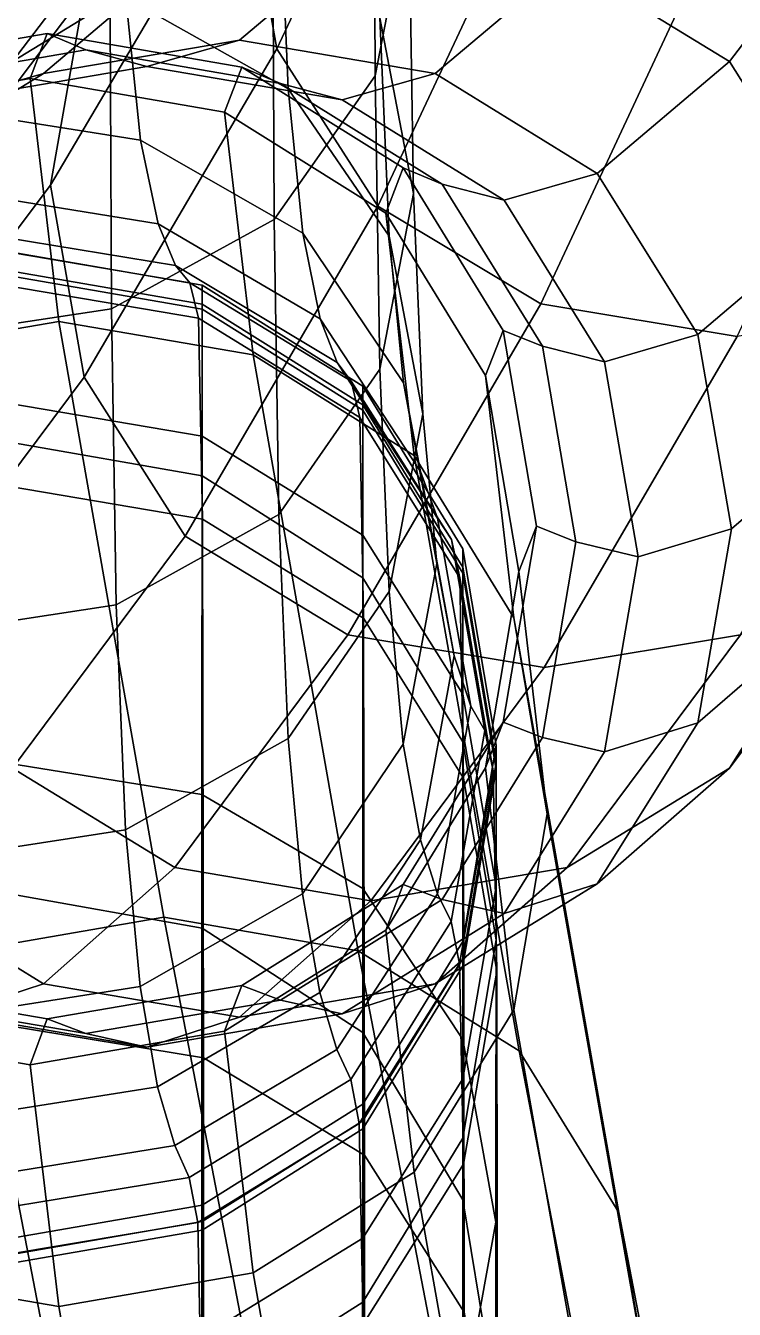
# Model space of a CAD drawing. Extents: x -69847 to 69397, y -182924 to 65597.
# Drawn here: x -969 to 2236, y -2350 to 3461 of the extents above; entities that cross this region are included whole.
import ezdxf

# ---------------------------------------------------------------- set-up
doc = ezdxf.new("R2010")
doc.units = 0

msp = doc.modelspace()

# ---------------------------------------------------------------- linework, layer by layer
for points in [[(1006.756226, 5141.35498, 29452.787109), (854.416992, 5992.417969, 29629.039063), (15.039063, 4217.1875, 35870.046875), (167.346802, 3356.682129, 35745.695313)], [(764.467651, 4018.468262, 21334.966797), (612.137329, 3233.443359, 21719.423828), (604.34729, 4872.087891, 24573.886719), (756.689331, 5640.119629, 24165.005859)], [(1463.773926, 4436.188477, 29306.75), (1006.756226, 5141.35498, 29452.787109), (167.346802, 3356.682129, 35745.695313), (624.270142, 2643.691895, 35642.660156)], [(15.039063, 4217.1875, 35870.046875), (167.346802, 5077.692871, 35994.398438), (-704.800171, 3606.950684, 42143.027344), (-857.022583, 2738.616699, 42065.679688)], [(612.137329, 3233.443359, 21719.423828), (155.166382, 2583.024414, 22037.974609), (147.323486, 4235.723145, 24912.671875), (604.34729, 4872.087891, 24573.886719)], [(-1029.260742, 3298.049805, 47790.570313), (-248.133179, 4326.426758, 42207.117188), (487.608032, 4772.998535, 42246.894531), (-294.32373, 3747.847168, 47811.332031)], [(633.370117, 3496.897949, 18196.773438), (785.5802, 2701.808105, 18555.761719), (764.467651, 4018.468262, 21334.966797), (612.163452, 4803.509766, 20950.509766)], [(1479.662354, 3747.847168, 47811.332031), (2263.535156, 4772.998535, 42246.898438), (2999.276611, 4326.426758, 42207.117188), (2214.599365, 3298.049805, 47790.574219)], [(-559.12854, 4564.635254, 17714.703125), (-516.651978, 3589.126953, 15165.597656), (218.425415, 3175.37207, 15330.664063), (176.671875, 4155.709961, 17899.326172)], [(1463.773926, 4436.188477, 29306.75), (624.270142, 2643.691895, 35642.660156), (1360.424316, 2201.145752, 35578.707031), (2200.080322, 3998.498535, 29216.105469)], [(-704.800171, 3606.950684, 42143.027344), (-248.133179, 4326.426758, 42207.117188), (-1029.260742, 3298.049805, 47790.570313), (-1485.428711, 2573.376465, 47757.128906)], [(2214.599365, 3298.049805, 47790.574219), (2999.276611, 4326.426758, 42207.117188), (3455.943359, 3606.950195, 42143.027344), (2670.767334, 2573.376465, 47757.132813)], [(167.346802, 3356.682129, 35745.695313), (15.039063, 4217.1875, 35870.046875), (-857.022583, 2738.616699, 42065.679688), (-704.800171, 1870.283203, 41988.328125)], [(155.166382, 2583.024414, 22037.974609), (-581.06189, 2179.364502, 22235.695313), (-588.992065, 3840.743652, 25122.953125), (147.323486, 4235.723145, 24912.671875)], [(218.425415, 3175.37207, 15330.664063), (674.667358, 2508.796875, 15596.603516), (633.370117, 3496.897949, 18196.773438), (176.671875, 4155.709961, 17899.326172)], [(785.5802, 2701.808105, 18555.761719), (633.281738, 1906.775635, 18914.75), (612.137329, 3233.443359, 21719.423828), (764.467651, 4018.468262, 21334.966797)], [(2200.080322, 3998.498535, 29216.105469), (1360.424316, 2201.145752, 35578.707031), (2248.886475, 2053.630615, 35557.390625), (3088.726074, 3852.602051, 29185.892578)], [(592.669312, 3897.779785, 47818.25), (-2.720764, 3394.963379, 52496.589844), (-888.192383, 3244.208008, 52493.273438), (-294.32373, 3747.847168, 47811.332031)], [(1479.662354, 3747.847168, 47811.332031), (882.750732, 3244.208008, 52493.277344), (-2.720764, 3394.963379, 52496.589844), (592.669312, 3897.779785, 47818.25)], [(-581.06189, 2179.364502, 22235.695313), (-1469.607178, 2044.873779, 22301.601563), (-1477.648193, 3709.091797, 25193.046875), (-588.992065, 3840.743652, 25122.953125)], [(-294.32373, 3747.847168, 47811.332031), (-888.192383, 3244.208008, 52493.273438), (-1621.868652, 2791.941406, 52483.328125), (-1029.260742, 3298.049805, 47790.570313)], [(-450.124634, 2942.214844, 12806.886719), (-516.651978, 3589.126953, 15165.597656), (-1403.861084, 3727.121094, 15110.576172), (-1336.004639, 3082.586426, 12761.44043)], [(2214.599365, 3298.049805, 47790.574219), (1616.427246, 2791.941406, 52483.328125), (882.750732, 3244.208008, 52493.277344), (1479.662354, 3747.847168, 47811.332031)], [(-857.022583, 2738.616699, 42065.679688), (-704.800171, 3606.950684, 42143.027344), (-1485.428711, 2573.376465, 47757.128906), (-1637.484619, 1698.770508, 47716.765625)], [(283.817139, 2521.529297, 12943.224609), (218.425415, 3175.37207, 15330.664063), (-516.651978, 3589.126953, 15165.597656), (-450.124634, 2942.214844, 12806.886719)], [(674.667358, 2508.796875, 15596.603516), (826.694214, 1704.374756, 15917.564453), (785.5802, 2701.808105, 18555.761719), (633.370117, 3496.897949, 18196.773438)], [(-871.466187, 3424.981934, 63189.0625), (-948.639404, 3221.476074, 66512.234375), (-1827.946289, 3069.279785, 66463.757813), (-1751.743652, 3272.92627, 63163.671875)], [(-697.95105, 3350.931152, 59912.855469), (-871.466187, 3424.981934, 63189.0625), (-1751.743652, 3272.92627, 63163.671875), (-1579.750244, 3199.151367, 59902.039063)], [(-2.720764, 3394.963379, 52496.589844), (-420.648438, 3276.802734, 56438.414063), (-1304.283691, 3125.443848, 56434.375), (-888.192383, 3244.208008, 52493.273438)], [(8.811523, 3272.92627, 63163.671875), (-69.332275, 3069.297363, 66463.75), (-948.639404, 3221.476074, 66512.234375), (-871.466187, 3424.981934, 63189.0625)], [(183.848022, 3199.151367, 59902.039063), (8.811523, 3272.92627, 63163.671875), (-871.466187, 3424.981934, 63189.0625), (-697.95105, 3350.931152, 59912.855469)], [(882.750732, 3244.208008, 52493.277344), (462.986938, 3125.443848, 56434.375), (-420.648438, 3276.802734, 56438.414063), (-2.720764, 3394.963379, 52496.589844)], [(-420.648438, 3276.802734, 56438.414063), (-697.95105, 3350.931152, 59912.855469), (-1579.750244, 3199.151367, 59902.039063), (-1304.283691, 3125.443848, 56434.375)], [(624.270142, 2643.691895, 35642.660156), (167.346802, 3356.682129, 35745.695313), (-704.800171, 1870.283203, 41988.328125), (-248.133179, 1150.806641, 41924.242188)], [(462.986938, 3125.443848, 56434.375), (183.848022, 3199.151367, 59902.039063), (-697.95105, 3350.931152, 59912.855469), (-420.648438, 3276.802734, 56438.414063)], [(738.184448, 2816.758301, 63087.5), (659.23645, 2612.74707, 66318.3125), (-69.332275, 3069.297363, 66463.75), (8.811523, 3272.92627, 63163.671875)], [(914.481567, 2743.811523, 59869.578125), (738.184448, 2816.758301, 63087.5), (8.811523, 3272.92627, 63163.671875), (183.848022, 3199.151367, 59902.039063)], [(2670.767334, 2573.376465, 47757.132813), (2071.812744, 2063.290283, 52467.300781), (1616.427246, 2791.941406, 52483.328125), (2214.599365, 3298.049805, 47790.574219)], [(-888.192383, 3244.208008, 52493.273438), (-1304.283691, 3125.443848, 56434.375), (-2036.438721, 2671.367188, 56422.257813), (-1621.868652, 2791.941406, 52483.328125)], [(-948.639404, 3221.476074, 66512.234375), (-819.349976, 2122.486816, 70031.867188), (-1698.158691, 1970.385254, 69955.070313), (-1827.946289, 3069.279785, 66463.757813)], [(-69.332275, 3069.297363, 66463.75), (59.45874, 1970.526367, 69955.046875), (-819.349976, 2122.486816, 70031.867188), (-948.639404, 3221.476074, 66512.234375)], [(633.281738, 1906.775635, 18914.75), (176.454224, 1248.13623, 19212.197266), (155.166382, 2583.024414, 22037.974609), (612.137329, 3233.443359, 21719.423828)], [(1195.141846, 2671.367188, 56422.257813), (914.481567, 2743.811523, 59869.578125), (183.848022, 3199.151367, 59902.039063), (462.986938, 3125.443848, 56434.375)], [(1616.427246, 2791.941406, 52483.328125), (1195.141846, 2671.367188, 56422.257813), (462.986938, 3125.443848, 56434.375), (882.750732, 3244.208008, 52493.277344)], [(739.342529, 1843.814209, 13162.879883), (674.667358, 2508.796875, 15596.603516), (218.425415, 3175.37207, 15330.664063), (283.817139, 2521.529297, 12943.224609)], [(-370.166626, 2563.486816, 10269.785156), (-450.124634, 2942.214844, 12806.886719), (-1336.004639, 3082.586426, 12761.44043), (-1254.423096, 2706.74707, 10233.598633)], [(659.23645, 2612.74707, 66318.3125), (787.614502, 1514.536377, 69724.617188), (59.45874, 1970.526367, 69955.046875), (-69.332275, 3069.297363, 66463.75)], [(362.391846, 2134.359863, 10378.34668), (283.817139, 2521.529297, 12943.224609), (-450.124634, 2942.214844, 12806.886719), (-370.166626, 2563.486816, 10269.785156)], [(1111.451416, 1877.192383, 66083.992188), (659.23645, 2612.74707, 66318.3125), (738.184448, 2816.758301, 63087.5), (1190.898682, 2081.821533, 62964.78125)], [(1367.978271, 2010.208496, 59817.285156), (1190.898682, 2081.821533, 62964.78125), (738.184448, 2816.758301, 63087.5), (914.481567, 2743.811523, 59869.578125)], [(2071.812744, 2063.290283, 52467.300781), (1649.583008, 1939.799561, 56402.738281), (1195.141846, 2671.367188, 56422.257813), (1616.427246, 2791.941406, 52483.328125)], [(-704.800171, 1870.283203, 41988.328125), (-857.022583, 2738.616699, 42065.679688), (-1637.484619, 1698.770508, 47716.765625), (-1485.428711, 824.164795, 47676.402344)], [(1649.583008, 1939.799561, 56402.738281), (1367.978271, 2010.208496, 59817.285156), (914.481567, 2743.811523, 59869.578125), (1195.141846, 2671.367188, 56422.257813)], [(-290.899658, 2374.675781, 7088.32373), (-370.166626, 2563.486816, 10269.785156), (-1254.423096, 2706.74707, 10233.598633), (-1173.492188, 2520.863281, 7056.634766)], [(826.694214, 1704.374756, 15917.564453), (674.457764, 900.089355, 16238.526367), (633.281738, 1906.775635, 18914.75), (785.5802, 2701.808105, 18555.761719)], [(624.270142, 2643.691895, 35642.660156), (-248.133179, 1150.806641, 41924.242188), (487.608032, 704.234863, 41884.460938), (1360.424316, 2201.145752, 35578.707031)], [(176.454224, 1248.13623, 19212.197266), (-559.536743, 839.48877, 19396.820313), (-581.06189, 2179.364502, 22235.695313), (155.166382, 2583.024414, 22037.974609)], [(440.249023, 1936.947266, 7183.389648), (362.391846, 2134.359863, 10378.34668), (-370.166626, 2563.486816, 10269.785156), (-290.899658, 2374.675781, 7088.32373)], [(1239.573242, 779.871826, 69353.375), (787.614502, 1514.536377, 69724.617188), (659.23645, 2612.74707, 66318.3125), (1111.451416, 1877.192383, 66083.992188)], [(2822.823242, 1698.770508, 47716.765625), (2223.607666, 1183.883789, 52447.960938), (2071.812744, 2063.290283, 52467.300781), (2670.767334, 2573.376465, 47757.132813)], [(-226.445557, 2297.512695, 2796.531006), (-290.899658, 2374.675781, 7088.32373), (-1173.492188, 2520.863281, 7056.634766), (-1107.587402, 2446.194824, 2760.135986)], [(817.045654, 1443.073975, 10553.25), (739.342529, 1843.814209, 13162.879883), (283.817139, 2521.529297, 12943.224609), (362.391846, 2134.359863, 10378.34668)], [(891.082642, 1026.006836, 13427.981445), (826.694214, 1704.374756, 15917.564453), (674.667358, 2508.796875, 15596.603516), (739.342529, 1843.814209, 13162.879883)], [(-1067.409668, 2286.644531, -2967.865234), (-187.309082, 2136.513428, -2914.716797), (-226.445557, 2297.512695, 2796.531006), (-1107.587402, 2446.194824, 2760.135986)], [(-171.424438, 2200.444092, 162165.578125), (-1050.01709, 2352.391113, 162214), (-1050, 2438.168457, 157461.984375), (-171.401123, 2285.824463, 157436.59375)], [(-171.401123, 2285.824463, 157436.59375), (-1050, 2438.168457, 157461.984375), (-1050, 2438.168457, 153492.734375), (-171.401123, 2285.824463, 153482.421875)], [(-171.401123, 2285.824463, 153482.421875), (-1050, 2438.168457, 153492.734375), (-1050, 2438.168457, 149940.359375), (-171.401123, 2285.824463, 149940.359375)], [(-171.401123, 2285.824463, 149940.359375), (-1050, 2438.168457, 149940.359375), (-1050, 2438.168457, 146298.546875), (-171.401123, 2285.824463, 146308.859375)], [(-171.401123, 2285.824463, 146308.859375), (-1050, 2438.168457, 146298.546875), (-1050, 2438.168457, 142060.9375), (-171.401123, 2285.824463, 142086.328125)], [(-171.401123, 2285.824463, 142086.328125), (-1050, 2438.168457, 142060.9375), (-1050, 2330.538574, 136868.84375), (-171.401123, 2178.021729, 136917.09375)], [(-171.587769, 1602.780029, 167476.34375), (-1050.136719, 1751.952881, 167552.71875), (-1050.01709, 2352.391113, 162214), (-171.424438, 2200.444092, 162165.578125)], [(-171.401123, 2178.021729, 136917.09375), (-1050, 2330.538574, 136868.84375), (-1050, 1577.129883, 130954.335938), (-171.401123, 1423.402832, 131029.289063)], [(503.488647, 1852.374512, 2905.716064), (440.249023, 1936.947266, 7183.389648), (-290.899658, 2374.675781, 7088.32373), (-226.445557, 2297.512695, 2796.531006)], [(-1048.958008, 1376.685303, -9805.550781), (-169.528076, 1227.330322, -9727.163086), (-187.309082, 2136.513428, -2914.716797), (-1067.409668, 2286.644531, -2967.865234)], [(-187.309082, 2136.513428, -2914.716797), (541.77478, 1686.759033, -2755.364746), (503.488647, 1852.374512, 2905.716064), (-226.445557, 2297.512695, 2796.531006)], [(556.552246, 1744.603027, 162020.328125), (-171.424438, 2200.444092, 162165.578125), (-171.401123, 2285.824463, 157436.59375), (556.580688, 1828.793701, 157360.421875)], [(556.580688, 1828.793701, 157360.421875), (-171.401123, 2285.824463, 157436.59375), (-171.401123, 2285.824463, 153482.421875), (556.580688, 1828.793701, 153451.46875)], [(556.580688, 1828.793701, 153451.46875), (-171.401123, 2285.824463, 153482.421875), (-171.401123, 2285.824463, 149940.359375), (556.580688, 1828.793701, 149940.359375)], [(556.580688, 1828.793701, 149940.359375), (-171.401123, 2285.824463, 149940.359375), (-171.401123, 2285.824463, 146308.859375), (556.580688, 1828.793701, 146339.8125)], [(556.580688, 1828.793701, 146339.8125), (-171.401123, 2285.824463, 146308.859375), (-171.401123, 2285.824463, 142086.328125), (556.580688, 1828.793701, 142162.5)], [(556.580688, 1828.793701, 142162.5), (-171.401123, 2285.824463, 142086.328125), (-171.401123, 2178.021729, 136917.09375), (556.580688, 1720.472168, 137061.84375)], [(-559.536743, 839.48877, 19396.820313), (-1447.781982, 703.483643, 19458.361328), (-1469.607178, 2044.873779, 22301.601563), (-581.06189, 2179.364502, 22235.695313)], [(556.352783, 1155.267822, 167247.578125), (-171.587769, 1602.780029, 167476.34375), (-171.424438, 2200.444092, 162165.578125), (556.552246, 1744.603027, 162020.328125)], [(556.580688, 1720.472168, 137061.84375), (-171.401123, 2178.021729, 136917.09375), (-171.401123, 1423.402832, 131029.289063), (556.580688, 962.221436, 131254.171875)], [(1360.424316, 2201.145752, 35578.707031), (487.608032, 704.234863, 41884.460938), (1375.571777, 555.377686, 41871.203125), (2248.886475, 2053.630615, 35557.390625)], [(2248.886475, 2053.630615, 35557.390625), (1375.571777, 555.377686, 41871.203125), (2263.535156, 704.234863, 41884.460938), (3137.348633, 2201.145752, 35578.707031)], [(-819.349976, 2122.486816, 70031.867188), (-344.085449, -575.024414, 73873.515625), (-1222.710449, -726.667725, 73767.460938), (-1698.158691, 1970.385254, 69955.070313)], [(59.45874, 1970.526367, 69955.046875), (534.539673, -726.191772, 73767.398438), (-344.085449, -575.024414, 73873.515625), (-819.349976, 2122.486816, 70031.867188)], [(-169.528076, 1227.330322, -9727.163086), (559.031128, 778.359131, -9492.744141), (541.77478, 1686.759033, -2755.364746), (-187.309082, 2136.513428, -2914.716797)], [(894.017578, 1231.827148, 7336.552246), (817.045654, 1443.073975, 10553.25), (362.391846, 2134.359863, 10378.34668), (440.249023, 1936.947266, 7183.389648)], [(1262.189941, 989.450195, 65801.1875), (1111.451416, 1877.192383, 66083.992188), (1190.898682, 2081.821533, 62964.78125), (1341.803467, 1194.829102, 62816.667969)], [(1519.143799, 1124.825684, 59754.167969), (1341.803467, 1194.829102, 62816.667969), (1190.898682, 2081.821533, 62964.78125), (1367.978271, 2010.208496, 59817.285156)], [(2223.607666, 1183.883789, 52447.960938), (1801.063232, 1056.873047, 56379.179688), (1649.583008, 1939.799561, 56402.738281), (2071.812744, 2063.290283, 52467.300781)], [(1801.063232, 1056.873047, 56379.179688), (1519.143799, 1124.825684, 59754.167969), (1367.978271, 2010.208496, 59817.285156), (1649.583008, 1939.799561, 56402.738281)], [(787.614502, 1514.536377, 69724.617188), (1262.543213, -1180.059937, 73449.101563), (534.539673, -726.191772, 73767.398438), (59.45874, 1970.526367, 69955.046875)], [(956.499023, 1135.326172, 3081.625244), (894.017578, 1231.827148, 7336.552246), (440.249023, 1936.947266, 7183.389648), (503.488647, 1852.374512, 2905.716064)], [(-248.133179, 1150.806641, 41924.242188), (-704.800171, 1870.283203, 41988.328125), (-1485.428711, 824.164795, 47676.402344), (-1029.260864, 99.491333, 47642.960938)], [(674.457764, 900.089355, 16238.526367), (217.909424, 233.922729, 16504.464844), (176.454224, 1248.13623, 19212.197266), (633.281738, 1906.775635, 18914.75)], [(1390.226318, -106.823364, 68905.320313), (1239.573242, 779.871826, 69353.375), (1111.451416, 1877.192383, 66083.992188), (1262.189941, 989.450195, 65801.1875)], [(2670.767334, 824.164795, 47676.40625), (3455.943359, 1870.282959, 41988.328125), (2999.276611, 1150.806641, 41924.242188), (2214.599365, 99.491333, 47642.960938)], [(956.499023, 1135.326172, 3081.625244), (503.488647, 1852.374512, 2905.716064), (541.77478, 1686.759033, -2755.364746), (994.261719, 962.19043, -2498.666016)], [(1008.399902, 1010.192627, 161786.359375), (556.552246, 1744.603027, 162020.328125), (556.580688, 1828.793701, 157360.421875), (1008.431519, 1092.466064, 157237.703125)], [(1008.431519, 1092.466064, 142285.21875), (556.580688, 1828.793701, 142162.5), (556.580688, 1720.472168, 137061.84375), (1008.431519, 983.308594, 137295.046875)], [(1008.431519, 1092.466064, 157237.703125), (556.580688, 1828.793701, 157360.421875), (556.580688, 1828.793701, 153451.46875), (1008.431519, 1092.466064, 153401.609375)], [(1008.431519, 1092.466064, 153401.609375), (556.580688, 1828.793701, 153451.46875), (556.580688, 1828.793701, 149940.359375), (1008.431519, 1092.466064, 149940.359375)], [(1008.431519, 1092.466064, 149940.359375), (556.580688, 1828.793701, 149940.359375), (556.580688, 1828.793701, 146339.8125), (1008.431519, 1092.466064, 146389.65625)], [(1008.431519, 1092.466064, 146389.65625), (556.580688, 1828.793701, 146339.8125), (556.580688, 1828.793701, 142162.5), (1008.431519, 1092.466064, 142285.21875)], [(968.442505, 608.952148, 10764.34082), (891.082642, 1026.006836, 13427.981445), (739.342529, 1843.814209, 13162.879883), (817.045654, 1443.073975, 10553.25)], [(-172.031006, -19.450928, 173036.984375), (-1050.46167, 122.191528, 173141.59375), (-1050.136719, 1751.952881, 167552.71875), (-171.587769, 1602.780029, 167476.34375)], [(1008.177979, 434.278809, 166879.15625), (556.352783, 1155.267822, 167247.578125), (556.552246, 1744.603027, 162020.328125), (1008.399902, 1010.192627, 161786.359375)], [(994.261719, 962.19043, -2498.666016), (541.77478, 1686.759033, -2755.364746), (559.031128, 778.359131, -9492.744141), (1011.202759, 54.513184, -9115.351563)], [(1008.431519, 983.308594, 137295.046875), (556.580688, 1720.472168, 137061.84375), (556.580688, 962.221436, 131254.171875), (1008.431519, 219.207153, 131616.46875)], [(738.946167, 208.457031, 13693.083008), (674.457764, 900.089355, 16238.526367), (826.694214, 1704.374756, 15917.564453), (891.082642, 1026.006836, 13427.981445)], [(2670.767334, 824.164795, 47676.40625), (2071.812744, 304.477051, 52428.617188), (2223.607666, 1183.883789, 52447.960938), (2822.823242, 1698.770508, 47716.765625)], [(-171.401123, 1423.402832, 131029.289063), (-1050, 1577.129883, 130954.335938), (-1050, -467.835815, 124697.109375), (-171.401245, -624.848755, 124796.953125)], [(555.811401, -444.355591, 172724.3125), (-172.031006, -19.450928, 173036.984375), (-171.587769, 1602.780029, 167476.34375), (556.352783, 1155.267822, 167247.578125)], [(1714.407715, -1911.3396, 72936.304688), (1262.543213, -1180.059937, 73449.101563), (787.614502, 1514.536377, 69724.617188), (1239.573242, 779.871826, 69353.375)], [(556.580688, 962.221436, 131254.171875), (-171.401123, 1423.402832, 131029.289063), (-171.401245, -624.848755, 124796.953125), (556.580688, -1095.887207, 125096.5)], [(1045.076416, 381.061768, 7521.403809), (968.442505, 608.952148, 10764.34082), (817.045654, 1443.073975, 10553.25), (894.017578, 1231.827148, 7336.552246)], [(-1044.556763, -1066.567139, -17272.65625), (-165.523315, -1211.60083, -17165.705078), (-169.528076, 1227.330322, -9727.163086), (-1048.958008, 1376.685303, -9805.550781)], [(217.909424, 233.922729, 16504.464844), (-517.619629, -179.173462, 16669.53125), (-559.536743, 839.48877, 19396.820313), (176.454224, 1248.13623, 19212.197266)], [(-165.523315, -1211.60083, -17165.705078), (562.745728, -1651.532837, -16847.365234), (559.031128, 778.359131, -9492.744141), (-169.528076, 1227.330322, -9727.163086)], [(1107.287354, 270.186035, 3293.929443), (1045.076416, 381.061768, 7521.403809), (894.017578, 1231.827148, 7336.552246), (956.499023, 1135.326172, 3081.625244)], [(1111.451416, 101.699829, 65518.382813), (1262.189941, 989.450195, 65801.1875), (1341.803467, 1194.829102, 62816.667969), (1190.898682, 307.836426, 62668.554688)], [(1367.978271, 239.442871, 59691.050781), (1190.898682, 307.836426, 62668.554688), (1341.803467, 1194.829102, 62816.667969), (1519.143799, 1124.825684, 59754.167969)], [(2071.812744, 304.477051, 52428.617188), (1649.583008, 173.946411, 56355.621094), (1801.063232, 1056.873047, 56379.179688), (2223.607666, 1183.883789, 52447.960938)], [(-248.133179, 1150.806641, 41924.242188), (-1029.260864, 99.491333, 47642.960938), (-294.32373, -350.30603, 47622.203125), (487.608032, 704.234863, 41884.460938)], [(1007.575806, -1128.915649, 172221.046875), (555.811401, -444.355591, 172724.3125), (556.352783, 1155.267822, 167247.578125), (1008.177979, 434.278809, 166879.15625)], [(1107.287354, 270.186035, 3293.929443), (956.499023, 1135.326172, 3081.625244), (994.261719, 962.19043, -2498.666016), (1144.893311, 87.911987, -2188.876465)], [(1649.583008, 173.946411, 56355.621094), (1367.978271, 239.442871, 59691.050781), (1519.143799, 1124.825684, 59754.167969), (1801.063232, 1056.873047, 56379.179688)], [(2263.535156, 704.234863, 41884.460938), (1479.662354, -350.30603, 47622.203125), (2214.599365, 99.491333, 47642.960938), (2999.276611, 1150.806641, 41924.242188)], [(1159.015625, 123.835693, 161504), (1008.399902, 1010.192627, 161786.359375), (1008.431519, 1092.466064, 157237.703125), (1159.048584, 203.794922, 157089.59375)], [(1159.048584, 203.794922, 142433.328125), (1008.431519, 1092.466064, 142285.21875), (1008.431519, 983.308594, 137295.046875), (1159.048584, 93.628784, 137576.5)], [(1159.048584, 203.794922, 157089.59375), (1008.431519, 1092.466064, 157237.703125), (1008.431519, 1092.466064, 153401.609375), (1159.048584, 203.794922, 153341.4375)], [(1159.048584, 203.794922, 153341.4375), (1008.431519, 1092.466064, 153401.609375), (1008.431519, 1092.466064, 149940.359375), (1159.048584, 203.794922, 149940.359375)], [(1159.048584, 203.794922, 149940.359375), (1008.431519, 1092.466064, 149940.359375), (1008.431519, 1092.466064, 146389.65625), (1159.048584, 203.794922, 146449.828125)], [(1159.048584, 203.794922, 146449.828125), (1008.431519, 1092.466064, 146389.65625), (1008.431519, 1092.466064, 142285.21875), (1159.048584, 203.794922, 142433.328125)], [(816.442993, -224.777466, 10975.431641), (738.946167, 208.457031, 13693.083008), (891.082642, 1026.006836, 13427.981445), (968.442505, 608.952148, 10764.34082)], [(1158.786377, -435.878784, 166434.578125), (1008.177979, 434.278809, 166879.15625), (1008.399902, 1010.192627, 161786.359375), (1159.015625, 123.835693, 161504)], [(1239.573242, -993.583862, 68457.273438), (1390.226318, -106.823364, 68905.320313), (1262.189941, 989.450195, 65801.1875), (1111.451416, 101.699829, 65518.382813)], [(1008.431519, 219.207153, 131616.46875), (556.580688, 962.221436, 131254.171875), (556.580688, -1095.887207, 125096.5), (1008.431519, -1854.782715, 125579.09375)], [(1144.893311, 87.911987, -2188.876465), (994.261719, 962.19043, -2498.666016), (1011.202759, 54.513184, -9115.351563), (1161.771973, -819.227356, -8660.032227)], [(1159.048584, 93.628784, 137576.5), (1008.431519, 983.308594, 137295.046875), (1008.431519, 219.207153, 131616.46875), (1159.048584, -677.53418, 132053.734375)], [(282.841553, -468.484741, 13912.738281), (217.909424, 233.922729, 16504.464844), (674.457764, 900.089355, 16238.526367), (738.946167, 208.457031, 13693.083008)], [(-517.619629, -179.173462, 16669.53125), (-1405.280273, -316.372437, 16724.552734), (-1447.781982, 703.483643, 19458.361328), (-559.536743, 839.48877, 19396.820313)], [(2214.599365, 99.491333, 47642.960938), (1616.427246, -424.174072, 52412.589844), (2071.812744, 304.477051, 52428.617188), (2670.767334, 824.164795, 47676.40625)], [(1011.202759, 54.513184, -9115.351563), (559.031128, 778.359131, -9492.744141), (562.745728, -1651.532837, -16847.365234), (1014.75, -2362.244141, -16335.4375)], [(1865.029053, -2794.024414, 72317.429688), (1714.407715, -1911.3396, 72936.304688), (1239.573242, 779.871826, 69353.375), (1390.226318, -106.823364, 68905.320313)], [(487.608032, 704.234863, 41884.460938), (-294.32373, -350.30603, 47622.203125), (592.669312, -500.238403, 47615.285156), (1375.571777, 555.377686, 41871.203125)], [(1375.571777, 555.377686, 41871.203125), (592.669312, -500.238403, 47615.285156), (1479.662354, -350.30603, 47622.203125), (2263.535156, 704.234863, 41884.460938)], [(893.247803, -469.203125, 7706.254883), (816.442993, -224.777466, 10975.431641), (968.442505, 608.952148, 10764.34082), (1045.076416, 381.061768, 7521.403809)], [(1158.163818, -1955.10376, 171613.890625), (1007.575806, -1128.915649, 172221.046875), (1008.177979, 434.278809, 166879.15625), (1158.786377, -435.878784, 166434.578125)], [(955.6604, -594.408691, 3506.233643), (893.247803, -469.203125, 7706.254883), (1045.076416, 381.061768, 7521.403809), (1107.287354, 270.186035, 3293.929443)], [(659.23645, -633.87915, 65284.0625), (1111.451416, 101.699829, 65518.382813), (1190.898682, 307.836426, 62668.554688), (738.184448, -427.100342, 62545.832031)], [(914.481567, -494.160156, 59638.757813), (738.184448, -427.100342, 62545.832031), (1190.898682, 307.836426, 62668.554688), (1367.978271, 239.442871, 59691.050781)], [(1616.427246, -424.174072, 52412.589844), (1195.141846, -557.621338, 56336.097656), (1649.583008, 173.946411, 56355.621094), (2071.812744, 304.477051, 52428.617188)], [(-451.953979, -887.924805, 14049.076172), (-517.619629, -179.173462, 16669.53125), (217.909424, 233.922729, 16504.464844), (282.841553, -468.484741, 13912.738281)], [(1195.141846, -557.621338, 56336.097656), (914.481567, -494.160156, 59638.757813), (1367.978271, 239.442871, 59691.050781), (1649.583008, 173.946411, 56355.621094)], [(955.6604, -594.408691, 3506.233643), (1107.287354, 270.186035, 3293.929443), (1144.893311, 87.911987, -2188.876465), (993.491943, -785.896545, -1879.101807)], [(360.908203, -914.888062, 11150.335938), (282.841553, -468.484741, 13912.738281), (738.946167, 208.457031, 13693.083008), (816.442993, -224.777466, 10975.431641)], [(1008.399902, -762.521118, 161221.625), (1159.015625, 123.835693, 161504), (1159.048584, 203.794922, 157089.59375), (1008.431519, -684.876221, 156941.46875)], [(1159.048584, -677.53418, 132053.734375), (1008.431519, 219.207153, 131616.46875), (1008.431519, -1854.782715, 125579.09375), (1159.048584, -2770.690918, 126161.546875)], [(1008.431519, -684.876221, 142581.4375), (1159.048584, 203.794922, 142433.328125), (1159.048584, 93.628784, 137576.5), (1008.431519, -796.051147, 137857.953125)], [(1008.431519, -684.876221, 156941.46875), (1159.048584, 203.794922, 157089.59375), (1159.048584, 203.794922, 153341.4375), (1008.431519, -684.876221, 153281.265625)], [(1008.431519, -684.876221, 153281.265625), (1159.048584, 203.794922, 153341.4375), (1159.048584, 203.794922, 149940.359375), (1008.431519, -684.876221, 149940.359375)], [(1008.431519, -684.876221, 149940.359375), (1159.048584, 203.794922, 149940.359375), (1159.048584, 203.794922, 146449.828125), (1008.431519, -684.876221, 146510)], [(1008.431519, -684.876221, 146510), (1159.048584, 203.794922, 146449.828125), (1159.048584, 203.794922, 142433.328125), (1008.431519, -684.876221, 142581.4375)], [(-172.894165, -3178.531982, 178515.546875), (-1051.093994, -3051.554199, 178644.09375), (-1050.46167, 122.191528, 173141.59375), (-172.031006, -19.450928, 173036.984375)], [(1008.177979, -1306.0354, 165990.015625), (1158.786377, -435.878784, 166434.578125), (1159.015625, 123.835693, 161504), (1008.399902, -762.521118, 161221.625)], [(-1029.260864, 99.491333, 47642.960938), (-1621.868896, -424.174072, 52412.589844), (-888.192383, -876.440308, 52402.644531), (-294.32373, -350.30603, 47622.203125)], [(787.614502, -1728.443604, 68086.054688), (1239.573242, -993.583862, 68457.273438), (1111.451416, 101.699829, 65518.382813), (659.23645, -633.87915, 65284.0625)], [(1479.662354, -350.30603, 47622.203125), (882.750732, -876.440308, 52402.644531), (1616.427246, -424.174072, 52412.589844), (2214.599365, 99.491333, 47642.960938)], [(993.491943, -785.896545, -1879.101807), (1144.893311, 87.911987, -2188.876465), (1161.771973, -819.227356, -8660.032227), (1010.599976, -1692.822144, -8204.831055)], [(1008.431519, -796.051147, 137857.953125), (1159.048584, 93.628784, 137576.5), (1159.048584, -677.53418, 132053.734375), (1008.431519, -1574.275513, 132490.984375)], [(1161.771973, -819.227356, -8660.032227), (1011.202759, 54.513184, -9115.351563), (1014.75, -2362.244141, -16335.4375), (1165.316406, -3220.962891, -15718.112305)], [(554.757324, -3559.411865, 178132.6875), (-172.894165, -3178.531982, 178515.546875), (-172.031006, -19.450928, 173036.984375), (555.811401, -444.355591, 172724.3125)], [(1714.407715, -3676.928955, 71698.578125), (1865.029053, -2794.024414, 72317.429688), (1390.226318, -106.823364, 68905.320313), (1239.573242, -993.583862, 68457.273438)], [(-1338.687744, -1026.793335, 14094.522461), (-1405.280273, -316.372437, 16724.552734), (-517.619629, -179.173462, 16669.53125), (-451.953979, -887.924805, 14049.076172)], [(438.354248, -1172.821899, 7859.41748), (360.908203, -914.888062, 11150.335938), (816.442993, -224.777466, 10975.431641), (893.247803, -469.203125, 7706.254883)], [(-294.32373, -350.30603, 47622.203125), (-888.192383, -876.440308, 52402.644531), (-2.720764, -1027.195801, 52399.328125), (592.669312, -500.238403, 47615.285156)], [(592.669312, -500.238403, 47615.285156), (-2.720764, -1027.195801, 52399.328125), (882.750732, -876.440308, 52402.644531), (1479.662354, -350.30603, 47622.203125)], [(-1621.868896, -424.174072, 52412.589844), (-2036.438721, -557.621216, 56336.097656), (-1304.283691, -1011.697876, 56323.984375), (-888.192383, -876.440308, 52402.644531)], [(-69.332275, -1090.468628, 65138.625), (659.23645, -633.87915, 65284.0625), (738.184448, -427.100342, 62545.832031), (8.811523, -883.268066, 62469.660156)], [(183.848022, -949.5, 59606.296875), (8.811523, -883.268066, 62469.660156), (738.184448, -427.100342, 62545.832031), (914.481567, -494.160156, 59638.757813)], [(882.750732, -876.440308, 52402.644531), (462.986938, -1011.697876, 56323.984375), (1195.141846, -557.621338, 56336.097656), (1616.427246, -424.174072, 52412.589844)], [(1006.403076, -4173.03125, 177517.03125), (554.757324, -3559.411865, 178132.6875), (555.811401, -444.355591, 172724.3125), (1007.575806, -1128.915649, 172221.046875)], [(1007.575806, -2781.288574, 171006.796875), (1158.163818, -1955.10376, 171613.890625), (1158.786377, -435.878784, 166434.578125), (1008.177979, -1306.0354, 165990.015625)], [(-171.401245, -624.848755, 124796.953125), (-1050, -467.835815, 124697.109375), (-1050, -4450.137695, 118476.890625), (-171.401245, -4613.548828, 118594.140625)], [(-372.948486, -1342.121094, 11258.896484), (-451.953979, -887.924805, 14049.076172), (282.841553, -468.484741, 13912.738281), (360.908203, -914.888062, 11150.335938)], [(462.986938, -1011.697876, 56323.984375), (183.848022, -949.5, 59606.296875), (914.481567, -494.160156, 59638.757813), (1195.141846, -557.621338, 56336.097656)], [(501.424438, -1309.821655, 3682.143066), (438.354248, -1172.821899, 7859.41748), (893.247803, -469.203125, 7706.254883), (955.6604, -594.408691, 3506.233643)], [(-344.085449, -575.024414, 73873.515625), (616.666626, -5574.096191, 78162.734375), (-261.932129, -5724.790527, 78030.796875), (-1222.710449, -726.667725, 73767.460938)], [(534.539673, -726.191772, 73767.398438), (1495.265381, -5723.662109, 78030.632813), (616.666626, -5574.096191, 78162.734375), (-344.085449, -575.024414, 73873.515625)], [(556.580688, -1095.887207, 125096.5), (-171.401245, -624.848755, 124796.953125), (-171.401245, -4613.548828, 118594.140625), (556.580688, -5103.783203, 118945.875)], [(59.45874, -2184.748047, 67855.664063), (787.614502, -1728.443604, 68086.054688), (659.23645, -633.87915, 65284.0625), (-69.332275, -1090.468628, 65138.625)], [(501.424438, -1309.821655, 3682.143066), (955.6604, -594.408691, 3506.233643), (993.491943, -785.896545, -1879.101807), (539.879883, -1509.056274, -1622.447266)], [(556.552246, -1496.930908, 160987.671875), (1008.399902, -762.521118, 161221.625), (1008.431519, -684.876221, 156941.46875), (556.580688, -1421.203735, 156818.75)], [(556.580688, -1421.203735, 142704.15625), (1008.431519, -684.876221, 142581.4375), (1008.431519, -796.051147, 137857.953125), (556.580688, -1533.214478, 138091.15625)], [(556.580688, -1421.203735, 156818.75), (1008.431519, -684.876221, 156941.46875), (1008.431519, -684.876221, 153281.265625), (556.580688, -1421.203735, 153231.40625)], [(556.580688, -1421.203735, 153231.40625), (1008.431519, -684.876221, 153281.265625), (1008.431519, -684.876221, 149940.359375), (556.580688, -1421.203735, 149940.359375)], [(556.580688, -1421.203735, 149940.359375), (1008.431519, -684.876221, 149940.359375), (1008.431519, -684.876221, 146510), (556.580688, -1421.203735, 146559.859375)], [(556.580688, -1421.203735, 146559.859375), (1008.431519, -684.876221, 146510), (1008.431519, -684.876221, 142581.4375), (556.580688, -1421.203735, 142704.15625)], [(1008.431519, -1574.275513, 132490.984375), (1159.048584, -677.53418, 132053.734375), (1159.048584, -2770.690918, 126161.546875), (1008.431519, -3686.598877, 126743.992188)], [(-1222.710449, -726.667725, 73767.460938), (-261.932129, -5724.790527, 78030.796875), (-989.914063, -6176.005371, 77634.84375), (-1950.714111, -1181.231445, 73449.265625)], [(1262.543213, -1180.059937, 73449.101563), (2223.247314, -6173.228027, 77634.453125), (1495.265381, -5723.662109, 78030.632813), (534.539673, -726.191772, 73767.398438)], [(539.879883, -1509.056274, -1622.447266), (993.491943, -785.896545, -1879.101807), (1010.599976, -1692.822144, -8204.831055), (557.547363, -2416.230957, -7827.791992)], [(556.352783, -2027.02124, 165621.65625), (1008.177979, -1306.0354, 165990.015625), (1008.399902, -762.521118, 161221.625), (556.552246, -1496.930908, 160987.671875)], [(556.580688, -1533.214478, 138091.15625), (1008.431519, -796.051147, 137857.953125), (1008.431519, -1574.275513, 132490.984375), (556.580688, -2317.289795, 132853.28125)], [(1010.599976, -1692.822144, -8204.831055), (1161.771973, -819.227356, -8660.032227), (1165.316406, -3220.962891, -15718.112305), (1014.353638, -4080.254395, -15101.185547)], [(-1827.946533, -1090.546021, 65138.636719), (-948.639404, -1242.694946, 65090.152344), (-871.466187, -1035.323975, 62444.269531), (-1751.743896, -883.268066, 62469.660156)], [(-1579.750244, -949.5, 59606.296875), (-1751.743896, -883.268066, 62469.660156), (-871.466187, -1035.323975, 62444.269531), (-697.95105, -1101.279907, 59595.476563)], [(-1258.503174, -1483.095459, 11295.083984), (-1338.687744, -1026.793335, 14094.522461), (-451.953979, -887.924805, 14049.076172), (-372.948486, -1342.121094, 11258.896484)], [(-888.192383, -876.440308, 52402.644531), (-1304.283691, -1011.697876, 56323.984375), (-420.648438, -1163.056641, 56319.945313), (-2.720764, -1027.195801, 52399.328125)], [(-948.639404, -1242.694946, 65090.152344), (-69.332275, -1090.468628, 65138.625), (8.811523, -883.268066, 62469.660156), (-871.466187, -1035.323975, 62444.269531)], [(-697.95105, -1101.279907, 59595.476563), (-871.466187, -1035.323975, 62444.269531), (8.811523, -883.268066, 62469.660156), (183.848022, -949.5, 59606.296875)], [(-2.720764, -1027.195801, 52399.328125), (-420.648438, -1163.056641, 56319.945313), (462.986938, -1011.697876, 56323.984375), (882.750732, -876.440308, 52402.644531)], [(-294.452637, -1608.13147, 7954.483887), (-372.948486, -1342.121094, 11258.896484), (360.908203, -914.888062, 11150.335938), (438.354248, -1172.821899, 7859.41748)], [(-1304.283691, -1011.697876, 56323.984375), (-1579.750244, -949.5, 59606.296875), (-697.95105, -1101.279907, 59595.476563), (-420.648438, -1163.056641, 56319.945313)], [(-420.648438, -1163.056641, 56319.945313), (-697.95105, -1101.279907, 59595.476563), (183.848022, -949.5, 59606.296875), (462.986938, -1011.697876, 56323.984375)], [(1262.543213, -4408.867676, 71185.875), (1714.407715, -3676.928955, 71698.578125), (1239.573242, -993.583862, 68457.273438), (787.614502, -1728.443604, 68086.054688)], [(-1698.158691, -2185.366699, 67855.75), (-819.349976, -2337.088379, 67778.90625), (-948.639404, -1242.694946, 65090.152344), (-1827.946533, -1090.546021, 65138.636719)], [(-1046.530273, -5825.997559, -24888.919922), (-167.715454, -5961.84375, -24755.242188), (-165.523315, -1211.60083, -17165.705078), (-1044.556763, -1066.567139, -17272.65625)], [(-819.349976, -2337.088379, 67778.90625), (59.45874, -2184.748047, 67855.664063), (-69.332275, -1090.468628, 65138.625), (-948.639404, -1242.694946, 65090.152344)], [(1008.431519, -1854.782715, 125579.09375), (556.580688, -1095.887207, 125096.5), (556.580688, -5103.783203, 118945.875), (1008.431519, -5893.60498, 119512.5625)], [(1156.95166, -4913.594727, 176774.515625), (1006.403076, -4173.03125, 177517.03125), (1007.575806, -1128.915649, 172221.046875), (1158.163818, -1955.10376, 171613.890625)], [(-230.31604, -1752.324829, 3791.328125), (-294.452637, -1608.13147, 7954.483887), (438.354248, -1172.821899, 7859.41748), (501.424438, -1309.821655, 3682.143066)], [(-167.715454, -5961.84375, -24755.242188), (560.40686, -6381.624023, -24360.171875), (562.745728, -1651.532837, -16847.365234), (-165.523315, -1211.60083, -17165.705078)], [(2675.098145, -6897.641602, 76996.179688), (2223.247314, -6173.228027, 77634.453125), (1262.543213, -1180.059937, 73449.101563), (1714.407715, -1911.3396, 72936.304688)], [(539.879883, -1509.056274, -1622.447266), (-190.862061, -1956.540527, -1463.16626), (-230.31604, -1752.324829, 3791.328125), (501.424438, -1309.821655, 3682.143066)], [(555.811401, -3465.837646, 170503.75), (1007.575806, -2781.288574, 171006.796875), (1008.177979, -1306.0354, 165990.015625), (556.352783, -2027.02124, 165621.65625)], [(-1178.703125, -1751.399658, 7986.172852), (-1258.503174, -1483.095459, 11295.083984), (-372.948486, -1342.121094, 11258.896484), (-294.452637, -1608.13147, 7954.483887)], [(-171.424561, -1952.77124, 160842.453125), (556.552246, -1496.930908, 160987.671875), (556.580688, -1421.203735, 156818.75), (-171.401245, -1878.234619, 156742.578125)], [(-171.401245, -1878.234619, 153200.46875), (-171.401245, -1878.234619, 156742.578125), (556.580688, -1421.203735, 156818.75), (556.580688, -1421.203735, 153231.40625)], [(-171.401245, -1878.234619, 149940.359375), (-171.401245, -1878.234619, 153200.46875), (556.580688, -1421.203735, 153231.40625), (556.580688, -1421.203735, 149940.359375)], [(-171.401245, -1878.234619, 146590.796875), (-171.401245, -1878.234619, 149940.359375), (556.580688, -1421.203735, 149940.359375), (556.580688, -1421.203735, 146559.859375)], [(-171.401245, -1878.234619, 142780.328125), (-171.401245, -1878.234619, 146590.796875), (556.580688, -1421.203735, 146559.859375), (556.580688, -1421.203735, 142704.15625)], [(-171.401245, -1878.234619, 142780.328125), (556.580688, -1421.203735, 142704.15625), (556.580688, -1533.214478, 138091.15625), (-171.401245, -1990.76416, 138235.90625)], [(557.547363, -2416.230957, -7827.791992), (-172.310059, -2864.497559, -7593.942383), (-190.862061, -1956.540527, -1463.16626), (539.879883, -1509.056274, -1622.447266)], [(-171.587891, -2474.528076, 165392.984375), (556.352783, -2027.02124, 165621.65625), (556.552246, -1496.930908, 160987.671875), (-171.424561, -1952.77124, 160842.453125)], [(-171.401245, -1990.76416, 138235.90625), (556.580688, -1533.214478, 138091.15625), (556.580688, -2317.289795, 132853.28125), (-171.401245, -2778.471191, 133078.15625)], [(-1113.26416, -1897.826904, 3827.723145), (-1178.703125, -1751.399658, 7986.172852), (-294.452637, -1608.13147, 7954.483887), (-230.31604, -1752.324829, 3791.328125)], [(556.580688, -2317.289795, 132853.28125), (1008.431519, -1574.275513, 132490.984375), (1008.431519, -3686.598877, 126743.992188), (556.580688, -4445.494141, 127226.585938)], [(1014.75, -2362.244141, -16335.4375), (562.745728, -1651.532837, -16847.365234), (560.40686, -6381.624023, -24360.171875), (1012.331787, -7062.619629, -23725.925781)], [(534.539673, -4863.797852, 70867.726563), (1262.543213, -4408.867676, 71185.875), (787.614502, -1728.443604, 68086.054688), (59.45874, -2184.748047, 67855.664063)], [(557.547363, -2416.230957, -7827.791992), (1010.599976, -1692.822144, -8204.831055), (1014.353638, -4080.254395, -15101.185547), (561.77002, -4792.68457, -14590.449219)], [(-190.862061, -1956.540527, -1463.16626), (-1072.620605, -2103.931885, -1410.103638), (-1113.26416, -1897.826904, 3827.723145), (-230.31604, -1752.324829, 3791.328125)], [(1159.048584, -2770.690918, 126161.546875), (1008.431519, -1854.782715, 125579.09375), (1008.431519, -5893.60498, 119512.5625), (1159.048584, -6846.837891, 120196.5)], [(-1050.01709, -2104.717773, 160794.046875), (-171.424561, -1952.77124, 160842.453125), (-171.401245, -1878.234619, 156742.578125), (-1050, -2030.578369, 156717.1875)], [(-1050, -2030.578369, 153190.15625), (-1050, -2030.578369, 156717.1875), (-171.401245, -1878.234619, 156742.578125), (-171.401245, -1878.234619, 153200.46875)], [(-1050, -2030.578369, 149940.359375), (-1050, -2030.578369, 153190.15625), (-171.401245, -1878.234619, 153200.46875), (-171.401245, -1878.234619, 149940.359375)], [(-1050, -2030.578369, 146601.125), (-1050, -2030.578369, 149940.359375), (-171.401245, -1878.234619, 149940.359375), (-171.401245, -1878.234619, 146590.796875)], [(-1050, -2030.578369, 142805.71875), (-1050, -2030.578369, 146601.125), (-171.401245, -1878.234619, 146590.796875), (-171.401245, -1878.234619, 142780.328125)], [(-1050, -2030.578369, 142805.71875), (-171.401245, -1878.234619, 142780.328125), (-171.401245, -1990.76416, 138235.90625), (-1050, -2143.280762, 138284.15625)], [(2825.715332, -7772.185547, 76225.875), (2675.098145, -6897.641602, 76996.179688), (1714.407715, -1911.3396, 72936.304688), (1865.029053, -2794.024414, 72317.429688)], [(-172.310059, -2864.497559, -7593.942383), (-1053.038086, -3013.002441, -7516.241211), (-1072.620605, -2103.931885, -1410.103638), (-190.862061, -1956.540527, -1463.16626)], [(-1050.136719, -2623.69458, 165316.734375), (-171.587891, -2474.528076, 165392.984375), (-171.424561, -1952.77124, 160842.453125), (-1050.01709, -2104.717773, 160794.046875)], [(1006.403076, -5654.149902, 176032.15625), (1156.95166, -4913.594727, 176774.515625), (1158.163818, -1955.10376, 171613.890625), (1007.575806, -2781.288574, 171006.796875)], [(-1050, -2143.280762, 138284.15625), (-171.401245, -1990.76416, 138235.90625), (-171.401245, -2778.471191, 133078.15625), (-1050, -2932.198242, 133153.125)], [(-172.031006, -3890.724609, 170191.421875), (555.811401, -3465.837646, 170503.75), (556.352783, -2027.02124, 165621.65625), (-171.587891, -2474.528076, 165392.984375)], [(-1222.710449, -4865.885254, 70868.023438), (-344.085449, -5016.246582, 70761.796875), (-819.349976, -2337.088379, 67778.90625), (-1698.158691, -2185.366699, 67855.75)], [(-344.085449, -5016.246582, 70761.796875), (534.539673, -4863.797852, 70867.726563), (59.45874, -2184.748047, 67855.664063), (-819.349976, -2337.088379, 67778.90625)], [(-171.401245, -2778.471191, 133078.15625), (556.580688, -2317.289795, 132853.28125), (556.580688, -4445.494141, 127226.585938), (-171.401245, -4916.532715, 127526.125)]]:
    msp.add_3dface(points)

doc.saveas('drawing.dxf')
